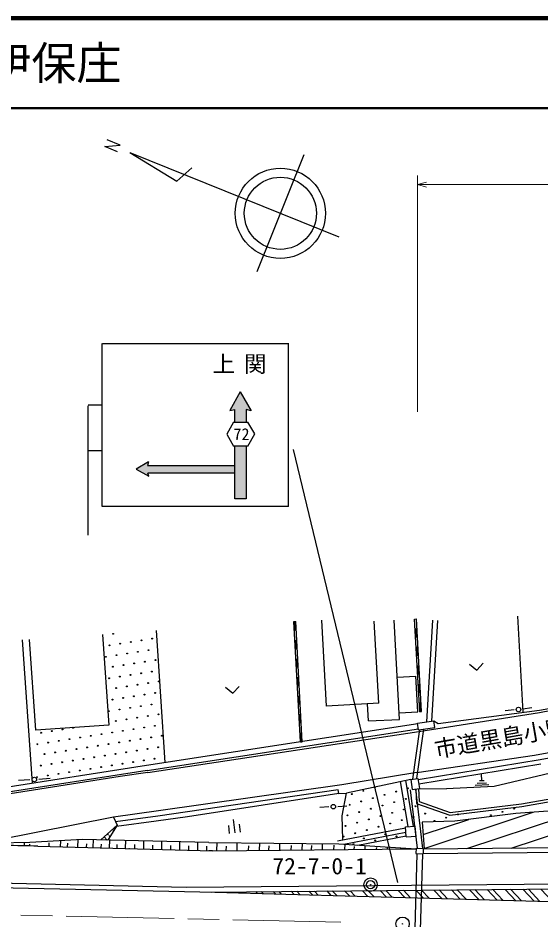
# Model space of a CAD drawing. Units: millimetres, scale not verified. Extents: x 40000 to 680000, y 20000 to 380000.
# Drawn here: x 428544 to 486568, y 279987 to 380000 of the extents above; entities that cross this region are included whole.
import ezdxf
from ezdxf.enums import TextEntityAlignment as Align

# ---------------------------------------------------------------- set-up
doc = ezdxf.new("R2010")
doc.units = ezdxf.units.MM
doc.header["$LTSCALE"] = 1000
doc.linetypes.add('CHAIN', pattern=[18.5, 12, -1.5, 3.5, -1.5])
for name, color, linetype, lineweight in [('M-BGD', 7, 'Continuous', 25), ('M-BMK', 2, 'CHAIN', 13), ('M-BMK-SRVR', 3, 'Continuous', 25), ('M-STR-HTXT', 7, 'Continuous', 13), ('M-STR-STRC', 7, 'Continuous', 25), ('M-TTL', 2, 'Continuous', 140), ('M-TTL-LINE', 7, 'Continuous', 50)]:
    doc.layers.add(name, color=color, linetype=linetype, lineweight=lineweight)
doc.layers.add('M-BMK-HTXT', color=7, linetype='Continuous')
doc.layers.add('M-TTL-TXT', color=7, linetype='Continuous')
doc.styles.add('ＭＳ ゴシック', font='')
doc.styles.get('ＭＳ ゴシック').set_extended_font_data('MS Gothic')

# ---------------------------------------------------------------- blocks, each defined once
blk = doc.blocks.new('BUHIN117')
at = {"color": 3, "linetype": 'Continuous', "lineweight": 25}
for radius in [746, 22.5]:
    blk.add_circle((0, 0), radius, dxfattribs=at)
blk = doc.blocks.new('BUHIN224')
at = {"color": 3, "linetype": 'Continuous', "lineweight": 25}
for radius in [746, 458, 22.5]:
    blk.add_circle((0, 0), radius, dxfattribs=at)
blk = doc.blocks.new('BUHIN232')
at = {"color": 7, "linetype": 'Continuous', "lineweight": 25}
blk.add_circle((0, 0), 49.8, dxfattribs=at)
blk = doc.blocks.new('BUHIN382')
at = {"color": 7, "linetype": 'Continuous', "lineweight": 25}
blk.add_circle((0, 0), 249, dxfattribs=at)
blk = doc.blocks.new('BUHIN482')
at = {"color": 7, "linetype": 'Continuous', "lineweight": 13}
blk.add_lwpolyline([(108, -1035), (0, 0), (639, -820)], dxfattribs=at)

msp = doc.modelspace()

# ---------------------------------------------------------------- hatches: boundary and pattern name
at = {"layer": 'M-BGD'}
for points in [[(459208, 312047), (459152, 313073), (459352, 313084), (459408, 312058)], [(472659, 311301), (472603, 312329), (472803, 312340), (472859, 311312)], [(459321, 309997), (459264, 311022), (459464, 311033), (459520, 310008)], [(472772, 309245), (472716, 310273), (472915, 310284), (472972, 309256)], [(459433, 307947), (459377, 308972), (459576, 308983), (459632, 307957)], [(472884, 307189), (472828, 308217), (473028, 308228), (473084, 307200)], [(459545, 305896), (459489, 306921), (459689, 306932), (459745, 305907)], [(472997, 305133), (472941, 306161), (473140, 306172), (473197, 305144)], [(459657, 303846), (459601, 304871), (459801, 304882), (459857, 303857)], [(473109, 303077), (473053, 304105), (473253, 304116), (473309, 303088)], [(459769, 301795), (459713, 302820), (459913, 302831), (459969, 301806)], [(459882, 299745), (459826, 300770), (460025, 300781), (460081, 299756)]]:
    msp.add_hatch(color=256, dxfattribs=at).paths.add_polyline_path(points)
at = {"layer": 'M-STR-STRC'}
for points in [[(454430, 336431), (453207, 338532), (452035, 336475), (452590, 336604), (452590, 335179), (453847, 335179), (453847, 336604)], [(453847, 326687), (452590, 326687), (452590, 332536), (453847, 332536)], [(452590, 329546), (442951, 329546), (443055, 329211), (441662, 329992), (443033, 330773), (442901, 330378), (452590, 330378)]]:
    msp.add_hatch(color=256, dxfattribs=at).paths.add_polyline_path(points)

# ---------------------------------------------------------------- linework, layer by layer
at = {"layer": 'M-BGD'}
for p, q in [((459152, 313073), (459352, 313084)), ((459882, 299745), (459152, 313073)), ((459882, 299745), (459152, 313073)), ((460081, 299756), (459352, 313084)), ((462766, 303700), (462244, 313242)), ((468573, 304018), (468075, 313112)), ((470863, 302228), (470261, 313231)), ((472547, 313357), (472747, 313367)), ((473109, 303077), (472547, 313357)), ((473109, 303077), (472547, 313357)), ((473309, 303088), (472747, 313367)), ((473886, 301958), (474558, 313237)), ((474442, 302035), (475107, 313204)), ((484576, 303017), (483992, 313690)), ((444875, 297440), (443914, 312073)), ((430150, 295139), (429044, 311061)), ((430517, 301030), (429818, 311080)), ((437917, 311643), (438615, 301593)), ((470606, 306923), (472692, 307037)), ((472910, 303066), (472692, 307037)), ((486391, 302992), (493038, 304263)), ((486403, 303256), (492921, 304463)), ((468573, 304018), (462766, 303700)), ((467420, 302071), (467318, 303949)), ((470823, 302952), (472910, 303066)), ((473109, 303077), (473309, 303088)), ((475152, 301786), (486403, 303256)), ((483579, 303273), (482586, 303163)), ((484572, 303396), (485563, 303530)), ((467420, 302071), (470863, 302228)), ((472885, 301820), (474689, 302069)), ((473023, 300884), (486391, 302992)), ((474689, 302069), (475152, 301786)), ((474792, 301326), (474689, 302069)), ((438615, 301593), (430517, 301030)), ((472896, 301744), (442783, 297118)), ((442867, 296575), (472971, 301199)), ((472367, 295609), (473145, 301098)), ((472780, 295671), (473558, 301155)), ((472988, 301077), (472885, 301820)), ((472988, 301077), (474792, 301326)), ((442936, 296356), (473023, 300884)), ((459882, 299745), (460081, 299756)), ((485832, 298276), (490271, 299050)), ((494488, 299187), (486484, 297756)), ((472802, 296342), (485832, 298276)), ((442783, 297118), (410349, 292038)), ((486484, 297756), (472934, 295528)), ((486565, 297263), (473015, 295035)), ((492083, 297327), (481391, 294790)), ((442867, 296575), (410432, 291494)), ((442936, 296356), (439895, 295884)), ((472802, 296342), (464475, 294984)), ((479999, 295420), (479960, 296199)), ((439895, 295884), (417369, 292356)), ((429856, 295525), (428610, 295441)), ((430850, 295600), (432100, 295703)), ((472119, 295571), (464978, 294059)), ((471817, 290333), (470980, 295330)), ((472418, 290378), (471568, 295455)), ((472119, 295571), (472910, 295691)), ((472119, 295571), (472289, 294445)), ((472910, 295691), (473080, 294565)), ((479497, 295159), (480527, 295210)), ((480261, 295433), (479736, 295407)), ((464075, 294435), (444047, 291488)), ((464475, 294984), (444113, 292089)), ((464143, 293997), (464075, 294435)), ((464143, 293997), (464978, 294059)), ((464498, 291549), (464978, 294059)), ((472048, 294409), (472823, 287937)), ((472289, 294445), (473080, 294565)), ((472642, 294498), (473430, 287920)), ((472695, 294506), (472751, 292900)), ((472994, 294552), (473044, 293115)), ((473080, 294565), (476068, 294528)), ((481391, 294790), (476068, 294528)), ((480768, 294970), (479277, 294897)), ((464143, 293997), (447343, 291419)), ((473044, 293115), (476482, 291912)), ((483259, 287957), (499364, 293288)), ((484395, 292852), (488389, 293552)), ((484438, 292555), (488442, 293257)), ((444113, 292089), (439122, 291399)), ((463027, 292521), (462028, 292476)), ((464025, 292573), (465023, 292633)), ((472751, 292900), (476449, 291605)), ((476449, 291605), (484438, 292555)), ((476482, 291912), (484395, 292852)), ((478350, 287912), (491821, 292371)), ((494029, 292532), (483767, 291785)), ((439122, 291399), (423577, 288307)), ((439122, 291399), (439530, 290490)), ((444047, 291488), (439366, 290855)), ((447343, 291419), (443875, 290955)), ((452404, 291121), (452583, 289632)), ((464586, 288894), (464498, 291549)), ((473489, 289463), (478569, 291144)), ((473605, 287922), (485702, 291926)), ((483767, 291785), (477009, 290952)), ((437741, 288876), (439530, 290490)), ((439530, 290490), (438539, 288922)), ((439530, 290490), (438539, 288922)), ((443875, 290955), (439464, 290361)), ((451879, 290458), (451986, 289564)), ((453071, 290600), (453178, 289707)), ((463990, 288780), (471531, 290219)), ((471524, 290312), (472621, 290393)), ((471605, 289215), (471524, 290312)), ((472702, 289296), (472621, 290393)), ((477009, 290952), (473386, 290814)), ((473386, 290814), (473609, 287869)), ((438113, 289212), (438444, 288845)), ((438465, 289530), (438564, 289421)), ((438612, 289367), (438734, 289232)), ((439022, 290032), (439151, 289890)), ((439022, 290032), (439150, 289890)), ((464690, 288405), (471568, 289717)), ((466265, 288298), (471597, 289315)), ((471605, 289215), (472702, 289296)), ((429844, 288586), (424284, 288448)), ((429247, 288204), (429255, 288571)), ((435696, 288927), (429844, 288586)), ((429855, 288191), (429859, 288375)), ((430749, 288172), (450136, 287656)), ((431985, 288171), (431996, 288553)), ((433266, 288135), (433283, 288716)), ((434044, 288113), (434055, 288495)), ((435179, 288080), (435202, 288884)), ((449727, 288578), (435696, 288927)), ((436160, 288053), (436171, 288435)), ((436892, 288032), (436917, 288897)), ((437786, 288006), (437797, 288388)), ((438417, 288859), (438539, 288922)), ((438690, 287981), (438715, 288852)), ((439542, 287957), (439553, 288339)), ((440483, 287930), (440508, 288807)), ((441488, 287901), (441501, 288345)), ((442488, 287873), (442513, 288757)), ((443487, 287845), (443500, 288287)), ((444487, 287816), (444512, 288708)), ((445487, 287788), (445499, 288239)), ((446486, 287760), (446512, 288658)), ((447486, 287731), (447499, 288200)), ((448485, 287703), (448511, 288608)), ((449485, 287674), (449499, 288160)), ((449727, 288578), (464126, 288443)), ((450590, 288570), (450564, 287660)), ((451629, 288167), (451614, 287669)), ((452837, 288549), (452812, 287680)), ((454104, 288203), (454089, 287692)), ((455323, 288526), (455300, 287703)), ((456364, 288210), (456350, 287712)), ((457570, 288505), (457548, 287723)), ((458840, 288246), (458825, 287735)), ((460056, 288481), (460035, 287746)), ((461100, 288253), (461086, 287755)), ((462303, 288460), (462284, 287766)), ((463575, 288289), (463561, 287778)), ((464126, 288443), (472705, 287861)), ((464788, 288398), (464771, 287789)), ((465832, 288150), (465822, 287798)), ((467032, 288246), (467019, 287809)), ((469514, 288078), (469507, 287832)), ((440854, 287920), (440904, 287918)), ((450136, 287656), (449704, 287668)), ((450136, 287656), (472705, 287861)), ((468302, 288019), (468297, 287821)), ((470971, 287936), (470969, 287845)), ((472806, 287338), (472458, 275068)), ((472707, 287941), (472690, 287341)), ((472690, 287341), (473490, 287318)), ((472707, 287941), (473507, 287918)), ((473406, 287321), (473056, 275015)), ((473507, 287918), (473490, 287318)), ((473491, 287368), (490148, 287520)), ((473506, 287868), (490162, 288019)), ((409075, 284472), (447189, 283632)), ((409067, 283972), (450447, 283060)), ((447189, 283632), (490049, 284021)), ((450008, 283083), (490034, 283446)), ((450396, 283072), (463524, 282699)), ((454892, 283127), (455070, 282939)), ((455506, 283133), (455706, 282921)), ((456870, 283145), (457120, 282881)), ((457484, 283151), (457756, 282863)), ((458848, 283163), (459170, 282822)), ((459462, 283168), (459806, 282804)), ((460826, 283181), (461220, 282764)), ((461440, 283186), (461856, 282746)), ((462804, 283199), (463269, 282706)), ((463417, 283204), (463905, 282688)), ((464781, 283217), (465319, 282648)), ((465395, 283222), (465955, 282630)), ((466759, 283235), (467369, 282589)), ((467373, 283240), (468005, 282571)), ((468737, 283253), (469419, 282531)), ((469351, 283258), (470055, 282513)), ((470715, 283271), (471468, 282473)), ((471329, 283276), (472105, 282455)), ((472693, 283289), (473518, 282415)), ((473306, 283294), (474154, 282397)), ((474670, 283307), (475568, 282357)), ((475284, 283312), (476204, 282338)), ((476648, 283325), (477618, 282298)), ((477262, 283330), (478254, 282280)), ((478626, 283343), (479668, 282240)), ((479240, 283348), (480304, 282222)), ((480604, 283361), (481717, 282182)), ((481218, 283366), (482353, 282164)), ((482582, 283379), (483767, 282124)), ((483195, 283384), (484403, 282106)), ((484559, 283397), (485817, 282065)), ((485173, 283402), (486453, 282047)), ((486537, 283414), (487867, 282007)), ((463524, 282699), (513504, 281279))]:
    msp.add_line(p, q, dxfattribs=at)
for points in [[(478653, 308362), (479447, 307702), (480150, 308456)], [(451576, 305786), (452375, 305133), (453072, 305893)]]:
    msp.add_lwpolyline(points, dxfattribs=at)
msp.add_arc((400653, -1119007), 1407501, 88.77478, 89.0668, dxfattribs=at)
at = {"layer": 'M-BMK'}
msp.add_line((464363, 279752), (409015, 280972), dxfattribs=at)
at = {"layer": 'M-BMK-SRVR'}
for p, q in [((439893, 365905), (438453, 366478)), ((438158, 365742), (439893, 365905)), ((439589, 365165), (438158, 365742)), ((440959, 365082), (446149, 361910)), ((440959, 365082), (464143, 355728)), ((460270, 364839), (455032, 351856)), ((446149, 361910), (447824, 363390))]:
    msp.add_line(p, q, dxfattribs=at)
for radius in [5000, 4000]:
    msp.add_circle((457651, 358347), radius, dxfattribs=at)
at = {"layer": 'M-STR-HTXT'}
for p, q in [((472858, 336327), (472858, 362531)), ((472858, 361531), (571468, 361531))]:
    msp.add_line(p, q, dxfattribs=at)
at = {"layer": 'M-STR-STRC'}
for p, q in [((437870, 325817), (437870, 343901)), ((437900, 343901), (458602, 343901)), ((458572, 325817), (458572, 343901)), ((453207, 338532), (452035, 336475)), ((453207, 338532), (454430, 336431)), ((437870, 337065), (436309, 337065)), ((436281, 337010), (436281, 322644)), ((452035, 336475), (452590, 336603)), ((452590, 335179), (452590, 336603)), ((453847, 336603), (453847, 335179)), ((454430, 336431), (453847, 336603)), ((452470, 335179), (451717, 333858)), ((452470, 335179), (454029, 335179)), ((454814, 333909), (454029, 335179)), ((451717, 333858), (452470, 332536)), ((454029, 332536), (454814, 333909)), ((454029, 332536), (452470, 332536)), ((452590, 326687), (452590, 332536)), ((453847, 332536), (453847, 326687)), ((470680, 284144), (459123, 332158)), ((436281, 332030), (437870, 332030)), ((443033, 330773), (441662, 329992)), ((443033, 330773), (442901, 330378)), ((442901, 330378), (452590, 330378)), ((441662, 329992), (443055, 329211)), ((452590, 329546), (442951, 329546)), ((443055, 329211), (442951, 329546)), ((453847, 326687), (452590, 326687)), ((458572, 325817), (437870, 325817))]:
    msp.add_line(p, q, dxfattribs=at)
at = {"layer": 'M-TTL'}
msp.add_line((680000, 380000), (40000, 380000), dxfattribs=at)
at = {"layer": 'M-TTL-LINE'}
msp.add_line((40000, 370000), (680000, 370000), dxfattribs=at)

# ---------------------------------------------------------------- block references
at = {"layer": 'M-BGD', "rotation": 68}
for name, p in [('BUHIN232', (439098, 311719)), ('BUHIN232', (442247, 310996)), ('BUHIN232', (443433, 311182)), ('BUHIN232', (438690, 310441)), ('BUHIN232', (439876, 310626)), ('BUHIN232', (441062, 310811)), ('BUHIN232', (438283, 309163)), ('BUHIN232', (439468, 309348)), ('BUHIN232', (440654, 309533)), ('BUHIN232', (441840, 309718)), ('BUHIN232', (443025, 309903)), ('BUHIN232', (439061, 308070)), ('BUHIN232', (440246, 308255)), ('BUHIN232', (441432, 308440)), ('BUHIN232', (442618, 308625)), ('BUHIN232', (443803, 308810)), ('BUHIN232', (439839, 306977)), ('BUHIN232', (441024, 307162)), ('BUHIN232', (442210, 307347)), ('BUHIN232', (443396, 307532)), ('BUHIN232', (438653, 306791)), ('BUHIN232', (441802, 306069)), ('BUHIN232', (442988, 306254)), ('BUHIN232', (444174, 306439)), ('BUHIN232', (439431, 305698)), ('BUHIN232', (440617, 305884)), ('BUHIN232', (442580, 304976)), ('BUHIN232', (443766, 305161)), ('BUHIN232', (439024, 304420)), ('BUHIN232', (440209, 304605)), ('BUHIN232', (441395, 304791)), ('BUHIN232', (438616, 303142)), ('BUHIN232', (439802, 303327)), ('BUHIN232', (440987, 303512)), ('BUHIN232', (442173, 303698)), ('BUHIN232', (443358, 303883)), ('BUHIN382', (484076, 303329)), ('BUHIN232', (439394, 302049)), ('BUHIN232', (440580, 302234)), ('BUHIN232', (441765, 302419)), ('BUHIN232', (442951, 302605)), ('BUHIN232', (444136, 302790)), ('BUHIN232', (433466, 301123)), ('BUHIN232', (434652, 301308)), ('BUHIN232', (441358, 301141)), ('BUHIN232', (442543, 301326)), ('BUHIN232', (443729, 301512)), ('BUHIN232', (431095, 300752)), ('BUHIN232', (432280, 300938)), ('BUHIN232', (434244, 300030)), ('BUHIN232', (435430, 300215)), ('BUHIN232', (436615, 300400)), ('BUHIN232', (437801, 300586)), ('BUHIN232', (438986, 300771)), ('BUHIN232', (440172, 300956)), ('BUHIN232', (442136, 300048)), ('BUHIN232', (443321, 300233)), ('BUHIN232', (444507, 300419)), ('BUHIN232', (430687, 299474)), ('BUHIN232', (431873, 299659)), ('BUHIN232', (433058, 299845)), ('BUHIN232', (436208, 299122)), ('BUHIN232', (437393, 299307)), ('BUHIN232', (438579, 299493)), ('BUHIN232', (439764, 299678)), ('BUHIN232', (440950, 299863)), ('BUHIN232', (444099, 299140)), ('BUHIN232', (431465, 298381)), ('BUHIN232', (432651, 298566)), ('BUHIN232', (433836, 298752)), ('BUHIN232', (435022, 298937)), ('BUHIN232', (436986, 298029)), ('BUHIN232', (438171, 298214)), ('BUHIN232', (439357, 298400)), ('BUHIN232', (440543, 298585)), ('BUHIN232', (441728, 298770)), ('BUHIN232', (442914, 298955)), ('BUHIN232', (431058, 297103)), ('BUHIN232', (432243, 297288)), ('BUHIN232', (433429, 297473)), ('BUHIN232', (434614, 297659)), ('BUHIN232', (435800, 297844)), ('BUHIN232', (438949, 297121)), ('BUHIN232', (440135, 297307)), ('BUHIN232', (441321, 297492)), ('BUHIN232', (442506, 297677)), ('BUHIN232', (443692, 297862)), ('BUHIN232', (431836, 296010)), ('BUHIN232', (433021, 296195)), ('BUHIN232', (434207, 296380)), ('BUHIN232', (435393, 296566)), ('BUHIN232', (436578, 296751)), ('BUHIN232', (437764, 296936)), ('BUHIN382', (430356, 295559)), ('BUHIN232', (430650, 295825)), ('BUHIN232', (466858, 294311)), ('BUHIN232', (468149, 294675)), ('BUHIN232', (470507, 294225)), ('BUHIN232', (471798, 294589)), ('BUHIN232', (465567, 293946)), ('BUHIN232', (466633, 293132)), ('BUHIN232', (467924, 293496)), ('BUHIN232', (469216, 293860)), ('BUHIN232', (470282, 293046)), ('BUHIN232', (471573, 293410)), ('BUHIN382', (463526, 292544)), ('BUHIN232', (465342, 292768)), ('BUHIN232', (467699, 292318)), ('BUHIN232', (468990, 292682)), ('BUHIN232', (471348, 292231)), ('BUHIN232', (472639, 292596)), ('BUHIN232', (482294, 291973)), ('BUHIN232', (483585, 292337)), ('BUHIN232', (465117, 291589)), ('BUHIN232', (466408, 291953)), ('BUHIN232', (467474, 291139)), ('BUHIN232', (468765, 291503)), ('BUHIN232', (470057, 291867)), ('BUHIN232', (471123, 291053)), ('BUHIN232', (472414, 291417)), ('BUHIN232', (473705, 291781)), ('BUHIN232', (476062, 291331)), ('BUHIN232', (477354, 291695)), ('BUHIN232', (481002, 291609)), ('BUHIN232', (464892, 290410)), ('BUHIN232', (466183, 290775)), ('BUHIN232', (468540, 290324)), ('BUHIN232', (469831, 290689)), ('BUHIN232', (474771, 290967)), ('BUHIN232', (464666, 289232)), ('BUHIN232', (465958, 289596)), ('BUHIN232', (466914, 289033)), ('BUHIN232', (467249, 289960)), ('BUHIN232', (469271, 289482)), ('BUHIN232', (470540, 289251)), ('BUHIN232', (465780, 288379)), ('BUHIN232', (468160, 288815))]:
    msp.add_blockref(name, p, dxfattribs=at)
at = {"layer": 'M-BMK-SRVR', "rotation": 68}
for name, p in [('BUHIN224', (467665, 283899)), ('BUHIN117', (471213, 279559))]:
    msp.add_blockref(name, p, dxfattribs=at)
at = {"layer": 'M-STR-HTXT', "rotation": 68}
msp.add_blockref('BUHIN482', (472858, 361531), dxfattribs=at)

# ---------------------------------------------------------------- texts
at = {"layer": 'M-BMK-HTXT', "style": 'ＭＳ ゴシック'}
msp.add_text('市道黒島小野線(枝線）', height=1833, rotation=9.9, dxfattribs=at).set_placement((475027, 297433), align=Align.BOTTOM_LEFT)
at = {"layer": 'M-BMK-SRVR', "style": 'ＭＳ ゴシック', "width": 1.05}
msp.add_text('72-7-0-1', height=1833, dxfattribs=at).set_placement((456765, 284499), align=Align.BOTTOM_LEFT)
at = {"layer": 'M-STR-STRC', "style": 'ＭＳ ゴシック'}
msp.add_text('72', height=1320, dxfattribs=at).set_placement((452436, 332796), align=Align.BOTTOM_LEFT)
at = {"layer": 'M-STR-STRC', "insert": (450119, 340531), "char_height": 1833, "attachment_point": 7, "style": 'ＭＳ ゴシック'}
msp.add_mtext('\\T1.4;上関', dxfattribs=at)
at = {"layer": 'M-TTL-TXT', "style": 'ＭＳ ゴシック'}
msp.add_text('柳井市\u3000伊保庄', height=3666, dxfattribs=at).set_placement((405024, 375000), align=Align.MIDDLE_LEFT)

doc.saveas('drawing.dxf')
